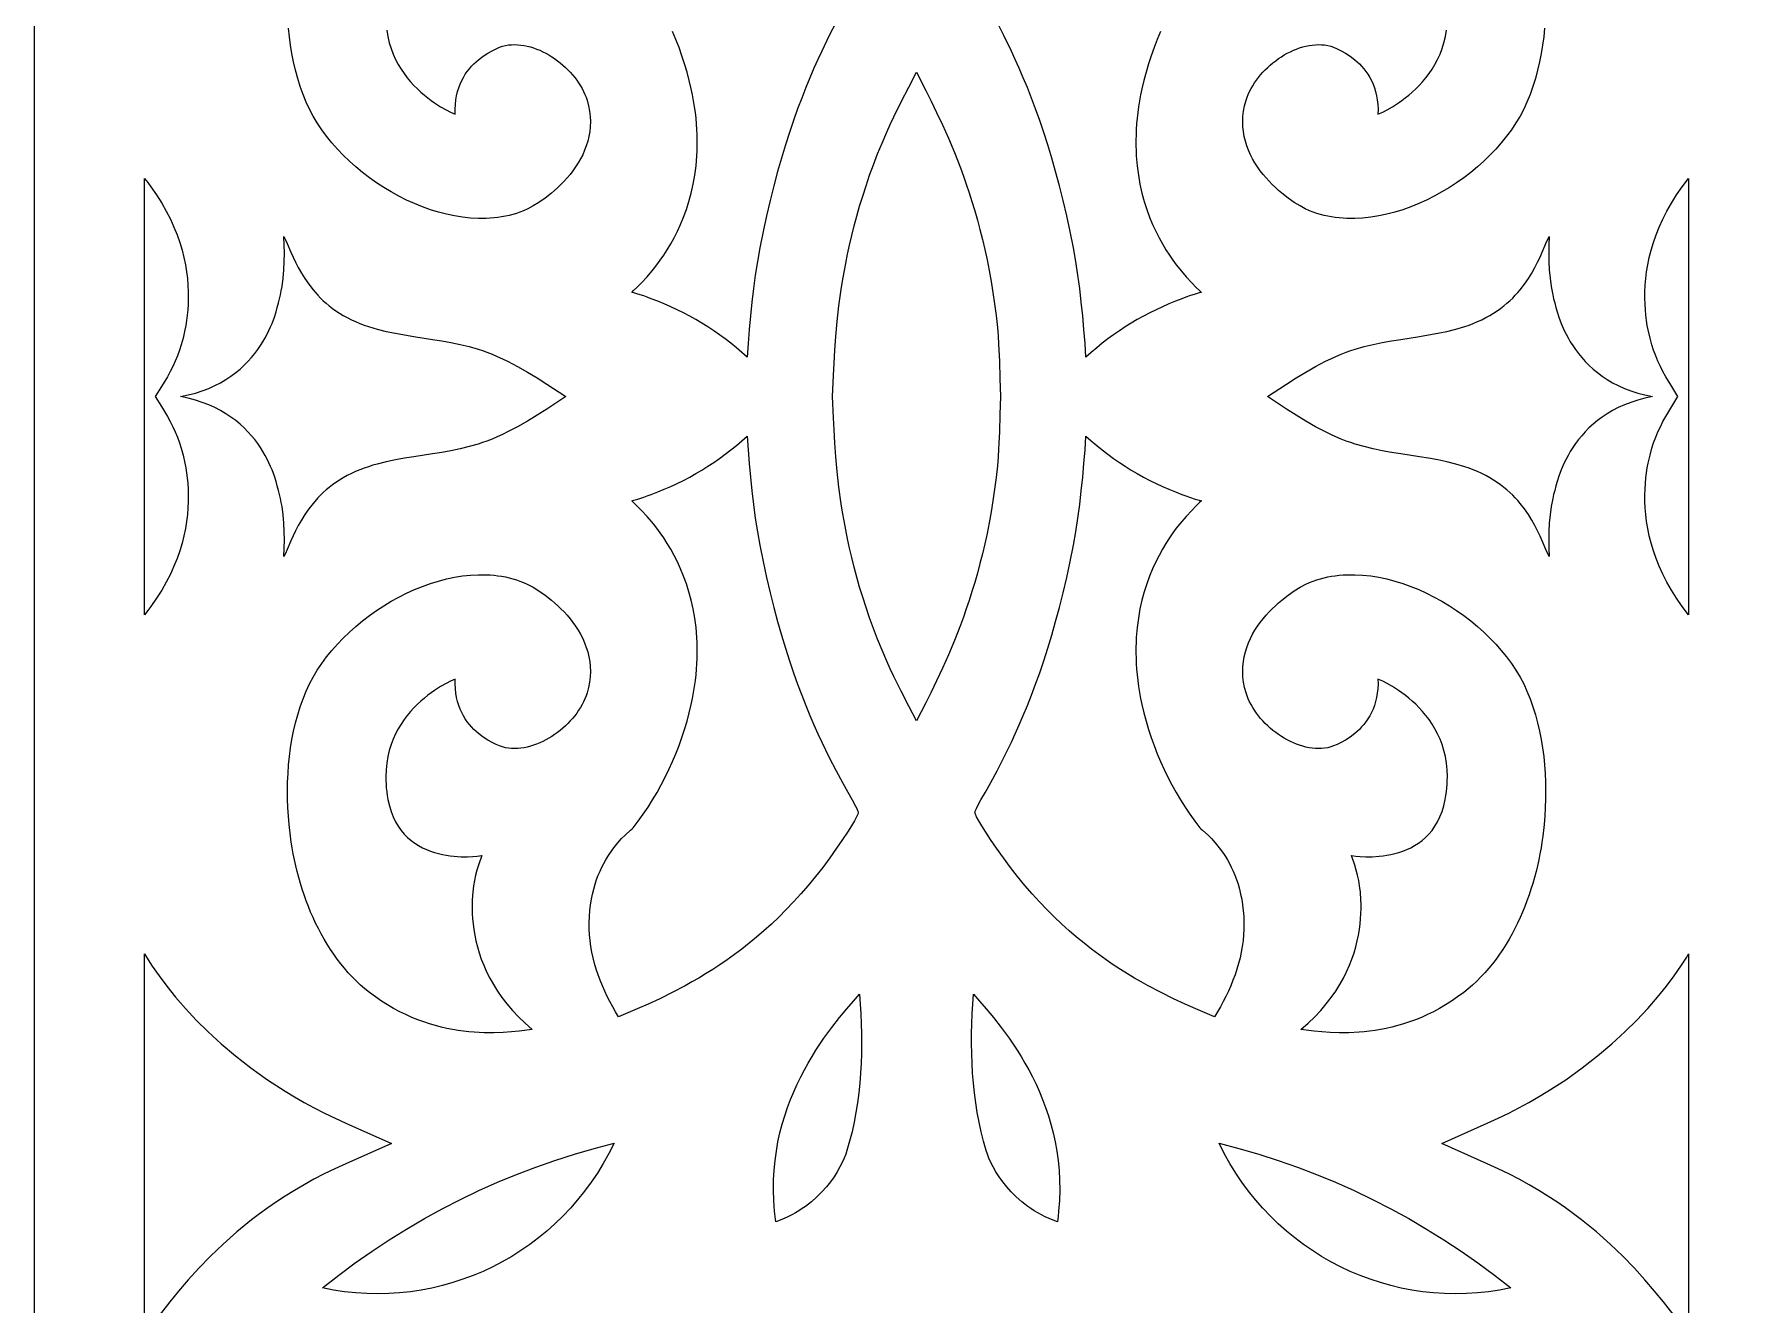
# Model space of a CAD drawing. Extents: x -375 to 375, y -1025 to 1025.
# Drawn here: x -270 to -192.5, y -457.3 to -399.7 of the extents above; entities that cross this region are included whole.
import ezdxf

# ---------------------------------------------------------------- set-up
doc = ezdxf.new("R2010")
doc.units = 0
doc.layers.add('LAYER_1', color=18, linetype='CONTINUOUS')
doc.layers.add('LAYER_2', color=174, linetype='CONTINUOUS')

msp = doc.modelspace()

# ---------------------------------------------------------------- linework, layer by layer
at = {"layer": 'LAYER_1'}
for points in [[(-254.019, -399.505), (-253.97, -399.796), (-253.904, -400.074), (-253.823, -400.339), (-253.728, -400.591), (-253.62, -400.83), (-253.5, -401.058), (-253.371, -401.273), (-253.234, -401.476), (-253.089, -401.667), (-252.939, -401.847), (-252.785, -402.015), (-252.628, -402.172), (-252.47, -402.318), (-252.312, -402.453), (-252.156, -402.578), (-252.002, -402.692), (-251.853, -402.796), (-251.574, -402.974), (-251.329, -403.113), (-251.13, -403.216), (-250.915, -403.315), (-250.918, -403.089), (-250.908, -402.875), (-250.886, -402.67), (-250.852, -402.476), (-250.808, -402.291), (-250.754, -402.116), (-250.692, -401.95), (-250.621, -401.794), (-250.543, -401.646), (-250.458, -401.507), (-250.368, -401.376), (-250.273, -401.254), (-250.174, -401.14), (-250.072, -401.033), (-249.968, -400.934), (-249.862, -400.843), (-249.649, -400.681), (-249.44, -400.546), (-249.241, -400.435), (-249.059, -400.348), (-248.901, -400.283), (-248.774, -400.237), (-248.635, -400.197), (-248.498, -400.175), (-248.359, -400.163), (-248.219, -400.16), (-248.078, -400.165), (-247.935, -400.179), (-247.793, -400.2), (-247.65, -400.229), (-247.507, -400.266), (-247.365, -400.31), (-247.223, -400.361), (-247.082, -400.419), (-246.943, -400.483), (-246.806, -400.553), (-246.671, -400.629), (-246.537, -400.711), (-246.407, -400.797), (-246.28, -400.889), (-246.155, -400.986), (-246.035, -401.087), (-245.918, -401.192), (-245.806, -401.302), (-245.698, -401.414), (-245.595, -401.531), (-245.497, -401.65), (-245.405, -401.772), (-245.318, -401.897), (-245.238, -402.024), (-245.164, -402.153), (-245.096, -402.283), (-245.036, -402.415), (-244.983, -402.549), (-244.938, -402.683), (-244.872, -402.932), (-244.825, -403.176), (-244.797, -403.416), (-244.787, -403.651), (-244.794, -403.881), (-244.817, -404.106), (-244.854, -404.326), (-244.906, -404.54), (-244.971, -404.749), (-245.047, -404.952), (-245.135, -405.15), (-245.233, -405.341), (-245.34, -405.526), (-245.456, -405.705), (-245.578, -405.878), (-245.707, -406.044), (-245.84, -406.204), (-245.979, -406.356), (-246.12, -406.502), (-246.264, -406.64), (-246.409, -406.772), (-246.554, -406.895), (-246.843, -407.12), (-247.121, -407.314), (-247.381, -407.474), (-247.616, -407.601), (-247.817, -407.693), (-247.978, -407.755), (-248.14, -407.811), (-248.305, -407.86), (-248.472, -407.904), (-248.64, -407.941), (-248.811, -407.973), (-248.982, -407.999), (-249.156, -408.019), (-249.331, -408.034), (-249.507, -408.043), (-249.863, -408.045), (-250.222, -408.027), (-250.584, -407.988), (-250.948, -407.929), (-251.313, -407.852), (-251.678, -407.757), (-252.042, -407.644), (-252.404, -407.514), (-252.763, -407.368), (-253.118, -407.207), (-253.469, -407.031), (-253.814, -406.84), (-254.152, -406.637), (-254.483, -406.421), (-254.805, -406.193), (-255.118, -405.953), (-255.421, -405.703), (-255.712, -405.443), (-255.991, -405.174), (-256.256, -404.896), (-256.508, -404.61), (-256.744, -404.318), (-256.965, -404.018), (-257.169, -403.713), (-257.354, -403.403), (-257.521, -403.089), (-257.668, -402.77), (-257.81, -402.417), (-257.938, -402.058), (-258.052, -401.693), (-258.153, -401.323), (-258.24, -400.948), (-258.315, -400.57), (-258.377, -400.189), (-258.427, -399.805), (-258.466, -399.419)], [(-233.647, -399.147), (-233.96, -399.754), (-234.298, -400.45), (-234.474, -400.831), (-234.654, -401.234), (-234.836, -401.661), (-235.021, -402.11), (-235.207, -402.583), (-235.394, -403.079), (-235.58, -403.599), (-235.765, -404.143), (-235.948, -404.71), (-236.128, -405.302), (-236.305, -405.919), (-236.477, -406.561), (-236.644, -407.227), (-236.805, -407.919), (-236.96, -408.636), (-237.106, -409.378), (-237.215, -409.991), (-237.31, -410.607), (-237.393, -411.224), (-237.466, -411.842), (-237.53, -412.462), (-237.586, -413.083), (-237.635, -413.704), (-237.68, -414.326), (-237.92, -414.111), (-238.166, -413.903), (-238.416, -413.701), (-238.67, -413.505), (-238.929, -413.316), (-239.192, -413.133), (-239.459, -412.957), (-239.731, -412.787), (-240.006, -412.625), (-240.285, -412.469), (-240.568, -412.32), (-240.854, -412.178), (-241.144, -412.043), (-241.437, -411.915), (-241.733, -411.794), (-242.032, -411.681), (-242.206, -411.612), (-242.364, -411.555), (-242.629, -411.47), (-242.815, -411.418), (-242.913, -411.391), (-242.832, -411.314), (-242.681, -411.171), (-242.471, -410.962), (-242.215, -410.687), (-241.927, -410.345), (-241.774, -410.149), (-241.618, -409.937), (-241.46, -409.708), (-241.302, -409.462), (-241.145, -409.199), (-240.991, -408.92), (-240.841, -408.624), (-240.698, -408.311), (-240.562, -407.981), (-240.435, -407.635), (-240.32, -407.271), (-240.216, -406.891), (-240.127, -406.494), (-240.053, -406.08), (-239.997, -405.65), (-239.959, -405.202), (-239.948, -404.972), (-239.941, -404.737), (-239.941, -404.499), (-239.946, -404.256), (-239.957, -404.009), (-239.974, -403.758), (-239.998, -403.502), (-240.027, -403.242), (-240.064, -402.978), (-240.107, -402.71), (-240.158, -402.437), (-240.216, -402.16), (-240.305, -401.783), (-240.405, -401.407), (-240.515, -401.033), (-240.637, -400.662), (-240.768, -400.294), (-240.91, -399.929), (-241.062, -399.568)], [(-218.937, -399.568), (-219.089, -399.929), (-219.231, -400.294), (-219.363, -400.662), (-219.484, -401.033), (-219.595, -401.407), (-219.695, -401.783), (-219.784, -402.16), (-219.842, -402.437), (-219.892, -402.71), (-219.936, -402.978), (-219.972, -403.242), (-220.002, -403.502), (-220.025, -403.758), (-220.042, -404.009), (-220.053, -404.256), (-220.059, -404.499), (-220.058, -404.737), (-220.052, -404.972), (-220.041, -405.202), (-220.003, -405.65), (-219.946, -406.08), (-219.873, -406.494), (-219.783, -406.891), (-219.68, -407.271), (-219.564, -407.635), (-219.437, -407.981), (-219.302, -408.311), (-219.158, -408.624), (-219.008, -408.92), (-218.854, -409.199), (-218.697, -409.462), (-218.539, -409.708), (-218.381, -409.937), (-218.225, -410.149), (-218.073, -410.345), (-217.784, -410.687), (-217.529, -410.962), (-217.319, -411.171), (-217.167, -411.314), (-217.087, -411.391), (-217.184, -411.418), (-217.371, -411.47), (-217.635, -411.555), (-217.794, -411.612), (-217.968, -411.681), (-218.267, -411.794), (-218.563, -411.915), (-218.856, -412.043), (-219.146, -412.178), (-219.432, -412.32), (-219.714, -412.469), (-219.994, -412.625), (-220.269, -412.787), (-220.54, -412.957), (-220.807, -413.133), (-221.071, -413.316), (-221.329, -413.505), (-221.584, -413.701), (-221.834, -413.903), (-222.079, -414.111), (-222.32, -414.326), (-222.364, -413.704), (-222.414, -413.083), (-222.47, -412.462), (-222.534, -411.842), (-222.606, -411.224), (-222.69, -410.607), (-222.785, -409.991), (-222.893, -409.378), (-223.04, -408.636), (-223.194, -407.919), (-223.355, -407.227), (-223.522, -406.561), (-223.695, -405.919), (-223.871, -405.302), (-224.052, -404.71), (-224.235, -404.143), (-224.42, -403.599), (-224.606, -403.079), (-224.792, -402.583), (-224.978, -402.11), (-225.163, -401.661), (-225.346, -401.234), (-225.525, -400.831), (-225.702, -400.45), (-226.039, -399.754), (-226.353, -399.147)], [(-201.534, -399.419), (-201.572, -399.805), (-201.623, -400.189), (-201.685, -400.57), (-201.759, -400.948), (-201.847, -401.323), (-201.947, -401.693), (-202.061, -402.058), (-202.189, -402.417), (-202.331, -402.77), (-202.478, -403.089), (-202.645, -403.403), (-202.831, -403.713), (-203.035, -404.018), (-203.255, -404.318), (-203.492, -404.61), (-203.743, -404.896), (-204.009, -405.174), (-204.288, -405.443), (-204.579, -405.703), (-204.881, -405.953), (-205.194, -406.193), (-205.517, -406.421), (-205.847, -406.637), (-206.186, -406.84), (-206.531, -407.031), (-206.881, -407.207), (-207.237, -407.368), (-207.596, -407.514), (-207.958, -407.644), (-208.322, -407.757), (-208.687, -407.852), (-209.051, -407.929), (-209.415, -407.988), (-209.778, -408.027), (-210.137, -408.045), (-210.493, -408.043), (-210.669, -408.034), (-210.844, -408.019), (-211.017, -407.999), (-211.189, -407.973), (-211.359, -407.941), (-211.528, -407.904), (-211.694, -407.86), (-211.859, -407.811), (-212.022, -407.755), (-212.182, -407.693), (-212.383, -407.601), (-212.618, -407.474), (-212.878, -407.314), (-213.157, -407.12), (-213.445, -406.895), (-213.591, -406.772), (-213.736, -406.64), (-213.879, -406.502), (-214.021, -406.356), (-214.159, -406.204), (-214.293, -406.044), (-214.422, -405.878), (-214.544, -405.705), (-214.659, -405.526), (-214.766, -405.341), (-214.864, -405.15), (-214.952, -404.952), (-215.029, -404.749), (-215.094, -404.54), (-215.145, -404.326), (-215.183, -404.106), (-215.206, -403.881), (-215.213, -403.651), (-215.203, -403.416), (-215.175, -403.176), (-215.128, -402.932), (-215.061, -402.683), (-215.016, -402.549), (-214.963, -402.415), (-214.903, -402.283), (-214.836, -402.153), (-214.762, -402.024), (-214.681, -401.897), (-214.595, -401.772), (-214.503, -401.65), (-214.405, -401.531), (-214.302, -401.414), (-214.194, -401.302), (-214.081, -401.192), (-213.965, -401.087), (-213.844, -400.986), (-213.72, -400.889), (-213.592, -400.797), (-213.462, -400.711), (-213.329, -400.629), (-213.194, -400.553), (-213.056, -400.483), (-212.917, -400.419), (-212.777, -400.361), (-212.635, -400.31), (-212.493, -400.266), (-212.35, -400.229), (-212.207, -400.2), (-212.064, -400.179), (-211.922, -400.165), (-211.78, -400.16), (-211.64, -400.163), (-211.501, -400.175), (-211.364, -400.197), (-211.226, -400.237), (-211.098, -400.283), (-210.94, -400.348), (-210.759, -400.435), (-210.56, -400.546), (-210.351, -400.681), (-210.138, -400.843), (-210.032, -400.934), (-209.927, -401.033), (-209.825, -401.14), (-209.726, -401.254), (-209.631, -401.376), (-209.541, -401.507), (-209.457, -401.646), (-209.379, -401.794), (-209.308, -401.95), (-209.245, -402.116), (-209.191, -402.291), (-209.147, -402.476), (-209.114, -402.67), (-209.092, -402.875), (-209.082, -403.089), (-209.085, -403.315), (-208.87, -403.216), (-208.671, -403.113), (-208.426, -402.974), (-208.146, -402.796), (-207.997, -402.692), (-207.844, -402.578), (-207.687, -402.453), (-207.529, -402.318), (-207.371, -402.172), (-207.214, -402.015), (-207.06, -401.847), (-206.91, -401.667), (-206.766, -401.476), (-206.628, -401.273), (-206.499, -401.058), (-206.38, -400.83), (-206.272, -400.591), (-206.176, -400.339), (-206.095, -400.074), (-206.029, -399.796), (-205.98, -399.505)], [(-265, -458.636), (-265, -441.378), (-264.911, -441.528), (-264.648, -441.936), (-264.341, -442.377), (-263.99, -442.846), (-263.592, -443.339), (-263.146, -443.852), (-262.653, -444.38), (-262.111, -444.918), (-261.518, -445.462), (-260.873, -446.008), (-260.176, -446.551), (-259.426, -447.086), (-258.621, -447.61), (-258.197, -447.865), (-257.76, -448.117), (-257.308, -448.362), (-256.843, -448.602), (-256.362, -448.836), (-255.868, -449.062), (-253.806, -449.981), (-255.868, -450.9), (-256.368, -451.127), (-256.851, -451.361), (-257.318, -451.602), (-257.768, -451.85), (-258.202, -452.103), (-258.62, -452.361), (-259.023, -452.624), (-259.41, -452.891), (-259.783, -453.161), (-260.142, -453.434), (-260.818, -453.983), (-261.44, -454.536), (-262.012, -455.086), (-262.537, -455.629), (-263.018, -456.16), (-263.456, -456.673), (-263.856, -457.163), (-264.551, -458.055)], [(-195.448, -458.055), (-196.143, -457.163), (-196.543, -456.673), (-196.982, -456.16), (-197.462, -455.629), (-197.987, -455.086), (-198.559, -454.536), (-199.182, -453.983), (-199.857, -453.434), (-200.216, -453.161), (-200.589, -452.891), (-200.977, -452.624), (-201.38, -452.361), (-201.798, -452.103), (-202.232, -451.85), (-202.682, -451.602), (-203.148, -451.361), (-203.632, -451.127), (-204.132, -450.9), (-206.194, -449.981), (-204.132, -449.062), (-203.637, -448.836), (-203.157, -448.602), (-202.691, -448.362), (-202.239, -448.117), (-201.802, -447.865), (-201.378, -447.61), (-200.574, -447.086), (-199.823, -446.551), (-199.126, -446.008), (-198.482, -445.462), (-197.889, -444.918), (-197.346, -444.38), (-196.853, -443.852), (-196.408, -443.339), (-196.01, -442.846), (-195.658, -442.377), (-195.351, -441.936), (-195.088, -441.528), (-195, -441.379), (-195, -458.635)]]:
    msp.add_lwpolyline(points, dxfattribs=at)
for points in [[(-230.345, -430.148), (-230.694, -429.476), (-231.035, -428.8), (-231.198, -428.458), (-231.353, -428.113), (-231.566, -427.612), (-231.766, -427.118), (-231.953, -426.631), (-232.127, -426.15), (-232.289, -425.677), (-232.44, -425.21), (-232.58, -424.751), (-232.71, -424.299), (-232.829, -423.855), (-232.939, -423.418), (-233.039, -422.99), (-233.131, -422.569), (-233.214, -422.157), (-233.289, -421.753), (-233.357, -421.358), (-233.418, -420.972), (-233.52, -420.226), (-233.6, -419.517), (-233.661, -418.847), (-233.706, -418.217), (-233.739, -417.627), (-233.764, -417.08), (-233.804, -416.118), (-233.764, -415.156), (-233.739, -414.609), (-233.706, -414.019), (-233.661, -413.389), (-233.6, -412.719), (-233.52, -412.01), (-233.418, -411.264), (-233.357, -410.878), (-233.289, -410.483), (-233.214, -410.079), (-233.131, -409.667), (-233.039, -409.246), (-232.939, -408.818), (-232.829, -408.381), (-232.71, -407.937), (-232.58, -407.485), (-232.44, -407.026), (-232.289, -406.559), (-232.127, -406.086), (-231.953, -405.605), (-231.766, -405.118), (-231.566, -404.624), (-231.353, -404.123), (-231.198, -403.778), (-231.035, -403.436), (-230.694, -402.76), (-230.345, -402.088), (-230, -401.414), (-229.581, -402.242), (-229.343, -402.719), (-229.09, -403.238), (-228.827, -403.801), (-228.558, -404.407), (-228.285, -405.058), (-228.014, -405.753), (-227.88, -406.117), (-227.747, -406.493), (-227.617, -406.881), (-227.489, -407.28), (-227.365, -407.69), (-227.244, -408.112), (-227.127, -408.546), (-227.015, -408.991), (-226.908, -409.449), (-226.806, -409.918), (-226.71, -410.399), (-226.621, -410.893), (-226.539, -411.398), (-226.464, -411.915), (-226.397, -412.445), (-226.338, -412.987), (-226.305, -413.366), (-226.281, -413.746), (-226.247, -414.515), (-226.224, -415.303), (-226.196, -416.118), (-226.224, -416.933), (-226.247, -417.721), (-226.281, -418.49), (-226.305, -418.87), (-226.338, -419.249), (-226.397, -419.791), (-226.464, -420.321), (-226.539, -420.838), (-226.621, -421.343), (-226.71, -421.837), (-226.806, -422.318), (-226.908, -422.787), (-227.015, -423.244), (-227.127, -423.69), (-227.244, -424.124), (-227.365, -424.546), (-227.489, -424.956), (-227.617, -425.355), (-227.747, -425.743), (-227.88, -426.118), (-228.014, -426.483), (-228.285, -427.178), (-228.558, -427.829), (-228.827, -428.435), (-229.09, -428.998), (-229.343, -429.517), (-229.581, -429.994), (-230, -430.822)], [(-264.998, -416.118), (-264.998, -406.231), (-264.851, -406.417), (-264.712, -406.603), (-264.453, -406.974), (-264.22, -407.343), (-264.011, -407.708), (-263.826, -408.071), (-263.664, -408.429), (-263.522, -408.782), (-263.401, -409.131), (-263.299, -409.473), (-263.214, -409.808), (-263.146, -410.137), (-263.094, -410.457), (-263.056, -410.769), (-263.031, -411.073), (-263.018, -411.366), (-263.015, -411.649), (-263.023, -411.921), (-263.039, -412.182), (-263.062, -412.431), (-263.091, -412.666), (-263.126, -412.889), (-263.164, -413.097), (-263.248, -413.469), (-263.334, -413.778), (-263.411, -414.019), (-263.507, -414.275), (-263.606, -414.516), (-263.716, -414.752), (-263.835, -414.985), (-263.962, -415.215), (-264.231, -415.667), (-264.511, -416.118), (-264.231, -416.569), (-263.962, -417.021), (-263.835, -417.251), (-263.716, -417.484), (-263.606, -417.72), (-263.507, -417.961), (-263.411, -418.217), (-263.334, -418.458), (-263.248, -418.766), (-263.164, -419.139), (-263.126, -419.347), (-263.091, -419.57), (-263.062, -419.805), (-263.039, -420.054), (-263.023, -420.315), (-263.015, -420.587), (-263.018, -420.87), (-263.031, -421.163), (-263.056, -421.467), (-263.094, -421.779), (-263.146, -422.099), (-263.214, -422.428), (-263.299, -422.763), (-263.401, -423.105), (-263.522, -423.454), (-263.664, -423.807), (-263.826, -424.165), (-264.011, -424.528), (-264.22, -424.893), (-264.453, -425.262), (-264.712, -425.633), (-264.851, -425.819), (-264.998, -426.005)], [(-195.288, -425.633), (-195.547, -425.262), (-195.78, -424.893), (-195.988, -424.528), (-196.173, -424.165), (-196.336, -423.807), (-196.477, -423.454), (-196.598, -423.105), (-196.701, -422.763), (-196.785, -422.428), (-196.853, -422.099), (-196.906, -421.779), (-196.944, -421.467), (-196.969, -421.163), (-196.982, -420.87), (-196.984, -420.587), (-196.977, -420.315), (-196.961, -420.054), (-196.938, -419.805), (-196.908, -419.57), (-196.874, -419.347), (-196.835, -419.139), (-196.751, -418.766), (-196.666, -418.458), (-196.588, -418.217), (-196.493, -417.961), (-196.393, -417.72), (-196.283, -417.484), (-196.164, -417.251), (-196.038, -417.021), (-195.769, -416.569), (-195.488, -416.118), (-195.769, -415.667), (-196.038, -415.215), (-196.164, -414.985), (-196.283, -414.752), (-196.393, -414.516), (-196.493, -414.275), (-196.588, -414.019), (-196.666, -413.778), (-196.751, -413.469), (-196.835, -413.097), (-196.874, -412.889), (-196.908, -412.666), (-196.938, -412.431), (-196.961, -412.182), (-196.977, -411.921), (-196.984, -411.649), (-196.982, -411.366), (-196.969, -411.073), (-196.944, -410.769), (-196.906, -410.457), (-196.853, -410.137), (-196.785, -409.808), (-196.701, -409.473), (-196.598, -409.131), (-196.477, -408.782), (-196.336, -408.429), (-196.173, -408.071), (-195.988, -407.708), (-195.78, -407.343), (-195.547, -406.974), (-195.288, -406.603), (-195.002, -406.231), (-195.002, -416.118), (-195.002, -426.005)], [(-258.665, -422.996), (-258.659, -422.617), (-258.663, -422.237), (-258.681, -421.858), (-258.715, -421.48), (-258.766, -421.106), (-258.799, -420.92), (-258.837, -420.736), (-258.88, -420.553), (-258.929, -420.371), (-258.981, -420.16), (-259.034, -419.964), (-259.113, -419.72), (-259.219, -419.435), (-259.284, -419.281), (-259.357, -419.119), (-259.439, -418.952), (-259.531, -418.781), (-259.633, -418.606), (-259.745, -418.428), (-259.868, -418.249), (-260.003, -418.069), (-260.149, -417.89), (-260.308, -417.713), (-260.48, -417.539), (-260.666, -417.369), (-260.865, -417.204), (-261.079, -417.045), (-261.307, -416.893), (-261.551, -416.749), (-261.811, -416.615), (-262.088, -416.49), (-262.381, -416.378), (-262.691, -416.278), (-263.02, -416.191), (-263.366, -416.119), (-263.365, -416.118), (-263.366, -416.117), (-263.02, -416.045), (-262.691, -415.958), (-262.381, -415.858), (-262.088, -415.745), (-261.811, -415.621), (-261.551, -415.487), (-261.307, -415.343), (-261.079, -415.191), (-260.865, -415.032), (-260.666, -414.867), (-260.48, -414.697), (-260.308, -414.523), (-260.149, -414.346), (-260.003, -414.167), (-259.868, -413.987), (-259.745, -413.808), (-259.633, -413.63), (-259.531, -413.455), (-259.439, -413.284), (-259.357, -413.117), (-259.284, -412.955), (-259.219, -412.801), (-259.113, -412.516), (-259.034, -412.272), (-258.981, -412.076), (-258.929, -411.865), (-258.88, -411.683), (-258.837, -411.5), (-258.799, -411.316), (-258.766, -411.13), (-258.715, -410.756), (-258.681, -410.378), (-258.663, -409.999), (-258.659, -409.619), (-258.665, -409.24), (-258.68, -408.862), (-258.608, -409.01), (-258.532, -409.181), (-258.361, -409.577), (-258.152, -410.03), (-258.028, -410.271), (-257.889, -410.519), (-257.733, -410.771), (-257.557, -411.025), (-257.36, -411.277), (-257.14, -411.526), (-257.021, -411.649), (-256.895, -411.769), (-256.763, -411.888), (-256.623, -412.004), (-256.476, -412.117), (-256.322, -412.227), (-256.159, -412.334), (-255.989, -412.436), (-255.805, -412.538), (-255.619, -412.632), (-255.429, -412.719), (-255.237, -412.799), (-255.043, -412.872), (-254.846, -412.94), (-254.647, -413.003), (-254.447, -413.06), (-254.04, -413.162), (-253.628, -413.249), (-253.212, -413.325), (-252.792, -413.394), (-251.949, -413.524), (-251.528, -413.591), (-251.109, -413.666), (-250.693, -413.751), (-250.283, -413.849), (-249.878, -413.965), (-249.678, -414.031), (-249.481, -414.102), (-249.243, -414.196), (-249.007, -414.296), (-248.774, -414.402), (-248.543, -414.514), (-248.088, -414.751), (-247.641, -415.005), (-247.2, -415.272), (-246.765, -415.549), (-245.905, -416.118), (-246.765, -416.687), (-247.2, -416.964), (-247.641, -417.231), (-248.088, -417.485), (-248.543, -417.722), (-248.774, -417.834), (-249.007, -417.94), (-249.243, -418.04), (-249.481, -418.133), (-249.678, -418.205), (-249.878, -418.27), (-250.283, -418.387), (-250.693, -418.485), (-251.109, -418.57), (-251.528, -418.645), (-251.949, -418.712), (-252.792, -418.842), (-253.212, -418.911), (-253.628, -418.987), (-254.04, -419.074), (-254.447, -419.176), (-254.647, -419.233), (-254.846, -419.296), (-255.043, -419.364), (-255.237, -419.437), (-255.429, -419.517), (-255.619, -419.604), (-255.805, -419.698), (-255.989, -419.8), (-256.159, -419.902), (-256.322, -420.009), (-256.476, -420.119), (-256.623, -420.232), (-256.763, -420.348), (-256.895, -420.467), (-257.021, -420.587), (-257.14, -420.709), (-257.36, -420.959), (-257.557, -421.211), (-257.733, -421.465), (-257.889, -421.717), (-258.028, -421.965), (-258.152, -422.206), (-258.361, -422.659), (-258.532, -423.055), (-258.608, -423.226), (-258.68, -423.374)], [(-201.468, -423.055), (-201.639, -422.659), (-201.738, -422.439), (-201.848, -422.206), (-201.971, -421.965), (-202.11, -421.717), (-202.267, -421.465), (-202.442, -421.211), (-202.639, -420.959), (-202.746, -420.833), (-202.859, -420.709), (-202.978, -420.587), (-203.104, -420.467), (-203.237, -420.348), (-203.377, -420.232), (-203.524, -420.119), (-203.678, -420.009), (-203.84, -419.902), (-204.01, -419.8), (-204.194, -419.698), (-204.381, -419.604), (-204.57, -419.517), (-204.762, -419.437), (-204.957, -419.364), (-205.153, -419.296), (-205.553, -419.176), (-205.959, -419.074), (-206.371, -418.987), (-206.788, -418.911), (-207.207, -418.842), (-208.051, -418.712), (-208.472, -418.645), (-208.891, -418.57), (-209.306, -418.485), (-209.717, -418.387), (-210.122, -418.27), (-210.321, -418.205), (-210.519, -418.133), (-210.757, -418.04), (-210.992, -417.94), (-211.225, -417.834), (-211.456, -417.722), (-211.911, -417.485), (-212.358, -417.231), (-212.799, -416.964), (-213.235, -416.687), (-214.094, -416.118), (-213.235, -415.549), (-212.799, -415.272), (-212.358, -415.005), (-211.911, -414.751), (-211.456, -414.514), (-211.225, -414.402), (-210.992, -414.296), (-210.757, -414.196), (-210.519, -414.102), (-210.321, -414.031), (-210.122, -413.965), (-209.717, -413.849), (-209.306, -413.751), (-208.891, -413.666), (-208.472, -413.591), (-208.051, -413.524), (-207.207, -413.394), (-206.788, -413.325), (-206.371, -413.249), (-205.959, -413.162), (-205.553, -413.06), (-205.153, -412.94), (-204.957, -412.872), (-204.762, -412.799), (-204.57, -412.719), (-204.381, -412.632), (-204.194, -412.538), (-204.01, -412.436), (-203.84, -412.334), (-203.678, -412.227), (-203.524, -412.117), (-203.377, -412.004), (-203.237, -411.888), (-203.104, -411.769), (-202.978, -411.649), (-202.859, -411.526), (-202.746, -411.403), (-202.639, -411.277), (-202.442, -411.025), (-202.267, -410.771), (-202.11, -410.519), (-201.971, -410.271), (-201.848, -410.03), (-201.738, -409.797), (-201.639, -409.577), (-201.468, -409.181), (-201.319, -408.862), (-201.334, -409.24), (-201.341, -409.619), (-201.336, -409.999), (-201.318, -410.378), (-201.285, -410.756), (-201.234, -411.13), (-201.163, -411.5), (-201.12, -411.683), (-201.07, -411.865), (-201.019, -412.076), (-200.965, -412.272), (-200.887, -412.516), (-200.781, -412.801), (-200.643, -413.117), (-200.56, -413.284), (-200.469, -413.455), (-200.367, -413.63), (-200.255, -413.808), (-200.131, -413.987), (-199.997, -414.167), (-199.85, -414.346), (-199.691, -414.523), (-199.519, -414.697), (-199.334, -414.867), (-199.134, -415.032), (-198.921, -415.191), (-198.692, -415.343), (-198.448, -415.487), (-198.188, -415.621), (-197.912, -415.745), (-197.619, -415.858), (-197.308, -415.958), (-196.98, -416.045), (-196.633, -416.117), (-196.634, -416.118), (-196.633, -416.119), (-196.98, -416.191), (-197.308, -416.278), (-197.619, -416.378), (-197.912, -416.49), (-198.188, -416.615), (-198.448, -416.749), (-198.692, -416.893), (-198.921, -417.045), (-199.134, -417.204), (-199.334, -417.369), (-199.519, -417.539), (-199.691, -417.713), (-199.85, -417.89), (-199.997, -418.069), (-200.131, -418.249), (-200.255, -418.428), (-200.367, -418.606), (-200.469, -418.781), (-200.56, -418.952), (-200.643, -419.119), (-200.781, -419.435), (-200.887, -419.72), (-200.965, -419.964), (-201.019, -420.16), (-201.07, -420.371), (-201.12, -420.553), (-201.163, -420.736), (-201.234, -421.106), (-201.285, -421.48), (-201.318, -421.858), (-201.336, -422.237), (-201.341, -422.617), (-201.334, -422.996), (-201.319, -423.374)], [(-243.645, -444.01), (-243.775, -443.78), (-243.901, -443.547), (-244.021, -443.309), (-244.135, -443.068), (-244.242, -442.824), (-244.342, -442.577), (-244.435, -442.326), (-244.52, -442.074), (-244.596, -441.819), (-244.662, -441.562), (-244.719, -441.304), (-244.766, -441.044), (-244.801, -440.783), (-244.825, -440.522), (-244.838, -440.26), (-244.839, -439.968), (-244.828, -439.686), (-244.808, -439.416), (-244.777, -439.157), (-244.738, -438.908), (-244.69, -438.669), (-244.634, -438.441), (-244.572, -438.222), (-244.503, -438.014), (-244.429, -437.816), (-244.35, -437.627), (-244.267, -437.448), (-244.181, -437.279), (-244.092, -437.119), (-244.001, -436.968), (-243.908, -436.826), (-243.723, -436.568), (-243.541, -436.345), (-243.369, -436.156), (-243.212, -435.999), (-242.965, -435.778), (-242.887, -435.712), (-242.847, -435.674), (-242.614, -435.366), (-242.389, -435.051), (-242.173, -434.729), (-241.965, -434.4), (-241.766, -434.064), (-241.576, -433.723), (-241.395, -433.376), (-241.224, -433.024), (-241.062, -432.668), (-240.91, -432.307), (-240.768, -431.942), (-240.637, -431.574), (-240.515, -431.203), (-240.405, -430.829), (-240.305, -430.453), (-240.216, -430.076), (-240.158, -429.799), (-240.107, -429.526), (-240.064, -429.258), (-240.027, -428.994), (-239.998, -428.734), (-239.974, -428.478), (-239.957, -428.227), (-239.946, -427.98), (-239.941, -427.737), (-239.941, -427.498), (-239.948, -427.264), (-239.959, -427.034), (-239.997, -426.586), (-240.053, -426.156), (-240.127, -425.742), (-240.216, -425.345), (-240.32, -424.965), (-240.435, -424.601), (-240.562, -424.255), (-240.698, -423.925), (-240.841, -423.612), (-240.991, -423.316), (-241.145, -423.037), (-241.302, -422.774), (-241.46, -422.528), (-241.618, -422.299), (-241.774, -422.087), (-241.927, -421.891), (-242.215, -421.549), (-242.471, -421.274), (-242.681, -421.065), (-242.832, -420.922), (-242.913, -420.845), (-242.815, -420.818), (-242.629, -420.766), (-242.364, -420.681), (-242.206, -420.624), (-242.032, -420.555), (-241.733, -420.442), (-241.437, -420.321), (-241.144, -420.193), (-240.854, -420.058), (-240.568, -419.916), (-240.285, -419.767), (-240.006, -419.611), (-239.731, -419.449), (-239.459, -419.279), (-239.192, -419.103), (-238.929, -418.92), (-238.67, -418.731), (-238.416, -418.535), (-238.166, -418.333), (-237.92, -418.125), (-237.68, -417.91), (-237.635, -418.531), (-237.586, -419.153), (-237.53, -419.774), (-237.466, -420.394), (-237.393, -421.012), (-237.31, -421.629), (-237.215, -422.245), (-237.106, -422.858), (-236.96, -423.6), (-236.805, -424.317), (-236.644, -425.009), (-236.477, -425.675), (-236.305, -426.317), (-236.128, -426.933), (-235.948, -427.526), (-235.765, -428.093), (-235.58, -428.637), (-235.394, -429.157), (-235.207, -429.653), (-235.021, -430.126), (-234.836, -430.575), (-234.654, -431.002), (-234.474, -431.405), (-234.298, -431.786), (-233.96, -432.482), (-233.647, -433.089), (-233.365, -433.611), (-233.12, -434.049), (-232.919, -434.404), (-232.768, -434.679), (-232.714, -434.787), (-232.675, -434.875), (-232.651, -434.944), (-232.644, -434.994), (-232.664, -435.054), (-232.722, -435.172), (-232.819, -435.348), (-232.956, -435.579), (-233.135, -435.864), (-233.357, -436.202), (-233.623, -436.592), (-233.934, -437.031), (-234.255, -437.465), (-234.58, -437.881), (-234.909, -438.28), (-235.24, -438.662), (-235.573, -439.028), (-235.908, -439.377), (-236.245, -439.711), (-236.582, -440.03), (-236.92, -440.334), (-237.257, -440.623), (-237.593, -440.899), (-237.928, -441.162), (-238.26, -441.411), (-238.591, -441.647), (-238.918, -441.872), (-239.242, -442.085), (-239.562, -442.286), (-239.877, -442.476), (-240.187, -442.656), (-240.491, -442.826), (-241.081, -443.138), (-241.642, -443.414), (-242.17, -443.658), (-242.66, -443.874), (-243.51, -444.234)], [(-217.34, -443.874), (-217.83, -443.658), (-218.358, -443.414), (-218.918, -443.138), (-219.508, -442.826), (-219.812, -442.656), (-220.123, -442.476), (-220.438, -442.286), (-220.758, -442.085), (-221.081, -441.872), (-221.409, -441.647), (-221.739, -441.411), (-222.072, -441.162), (-222.407, -440.899), (-222.743, -440.623), (-223.08, -440.334), (-223.417, -440.03), (-223.755, -439.711), (-224.091, -439.377), (-224.426, -439.028), (-224.76, -438.662), (-225.091, -438.28), (-225.419, -437.881), (-225.744, -437.465), (-226.065, -437.031), (-226.376, -436.592), (-226.642, -436.202), (-226.864, -435.864), (-227.043, -435.579), (-227.181, -435.348), (-227.277, -435.172), (-227.335, -435.054), (-227.355, -434.994), (-227.348, -434.944), (-227.325, -434.875), (-227.285, -434.787), (-227.231, -434.679), (-227.081, -434.404), (-226.88, -434.049), (-226.635, -433.611), (-226.353, -433.089), (-226.039, -432.482), (-225.702, -431.786), (-225.525, -431.405), (-225.346, -431.002), (-225.163, -430.575), (-224.978, -430.126), (-224.792, -429.653), (-224.606, -429.157), (-224.42, -428.637), (-224.235, -428.093), (-224.052, -427.526), (-223.871, -426.933), (-223.695, -426.317), (-223.522, -425.675), (-223.355, -425.009), (-223.194, -424.317), (-223.04, -423.6), (-222.893, -422.858), (-222.785, -422.245), (-222.69, -421.629), (-222.606, -421.012), (-222.534, -420.394), (-222.47, -419.774), (-222.414, -419.153), (-222.364, -418.531), (-222.32, -417.91), (-222.079, -418.125), (-221.834, -418.333), (-221.584, -418.535), (-221.329, -418.731), (-221.071, -418.92), (-220.807, -419.103), (-220.54, -419.279), (-220.269, -419.449), (-219.994, -419.611), (-219.714, -419.767), (-219.432, -419.916), (-219.146, -420.058), (-218.856, -420.193), (-218.563, -420.321), (-218.267, -420.442), (-217.968, -420.555), (-217.794, -420.624), (-217.635, -420.681), (-217.371, -420.766), (-217.184, -420.818), (-217.087, -420.845), (-217.167, -420.922), (-217.319, -421.065), (-217.529, -421.274), (-217.784, -421.549), (-218.073, -421.891), (-218.225, -422.087), (-218.381, -422.299), (-218.539, -422.528), (-218.697, -422.774), (-218.854, -423.037), (-219.008, -423.316), (-219.158, -423.612), (-219.302, -423.925), (-219.437, -424.255), (-219.564, -424.601), (-219.68, -424.965), (-219.783, -425.345), (-219.873, -425.742), (-219.946, -426.156), (-220.003, -426.586), (-220.041, -427.034), (-220.052, -427.264), (-220.058, -427.498), (-220.059, -427.737), (-220.053, -427.98), (-220.042, -428.227), (-220.025, -428.478), (-220.002, -428.734), (-219.972, -428.994), (-219.936, -429.258), (-219.892, -429.526), (-219.842, -429.799), (-219.784, -430.076), (-219.695, -430.453), (-219.595, -430.829), (-219.484, -431.203), (-219.363, -431.574), (-219.231, -431.942), (-219.089, -432.307), (-218.937, -432.668), (-218.776, -433.024), (-218.604, -433.376), (-218.423, -433.723), (-218.233, -434.064), (-218.034, -434.4), (-217.827, -434.729), (-217.61, -435.051), (-217.385, -435.366), (-217.152, -435.674), (-217.112, -435.712), (-217.034, -435.778), (-216.788, -435.999), (-216.63, -436.156), (-216.458, -436.345), (-216.277, -436.568), (-216.091, -436.826), (-215.999, -436.968), (-215.908, -437.119), (-215.819, -437.279), (-215.733, -437.448), (-215.649, -437.627), (-215.57, -437.816), (-215.496, -438.014), (-215.428, -438.222), (-215.365, -438.441), (-215.31, -438.669), (-215.262, -438.908), (-215.222, -439.157), (-215.192, -439.416), (-215.171, -439.686), (-215.161, -439.968), (-215.162, -440.26), (-215.174, -440.522), (-215.198, -440.783), (-215.234, -441.044), (-215.28, -441.304), (-215.337, -441.562), (-215.404, -441.819), (-215.48, -442.074), (-215.564, -442.326), (-215.657, -442.577), (-215.758, -442.824), (-215.865, -443.068), (-215.979, -443.309), (-216.099, -443.547), (-216.224, -443.78), (-216.354, -444.01), (-216.489, -444.234)], [(-249.595, -444.955), (-250.055, -444.932), (-250.293, -444.912), (-250.536, -444.885), (-250.784, -444.851), (-251.036, -444.809), (-251.291, -444.759), (-251.55, -444.7), (-251.812, -444.632), (-252.077, -444.555), (-252.344, -444.467), (-252.614, -444.368), (-252.885, -444.259), (-253.157, -444.137), (-253.431, -444.003), (-253.705, -443.856), (-253.979, -443.697), (-254.254, -443.523), (-254.528, -443.335), (-254.801, -443.132), (-255.006, -442.968), (-255.204, -442.796), (-255.396, -442.617), (-255.582, -442.43), (-255.763, -442.237), (-255.937, -442.037), (-256.105, -441.83), (-256.268, -441.618), (-256.424, -441.4), (-256.575, -441.176), (-256.72, -440.947), (-256.859, -440.714), (-256.992, -440.476), (-257.119, -440.234), (-257.241, -439.988), (-257.357, -439.739), (-257.467, -439.486), (-257.571, -439.23), (-257.67, -438.972), (-257.763, -438.712), (-257.851, -438.449), (-257.933, -438.185), (-258.009, -437.919), (-258.08, -437.652), (-258.145, -437.385), (-258.205, -437.117), (-258.259, -436.849), (-258.307, -436.581), (-258.351, -436.313), (-258.388, -436.046), (-258.448, -435.516), (-258.478, -435.135), (-258.501, -434.751), (-258.513, -434.366), (-258.517, -433.979), (-258.51, -433.591), (-258.493, -433.204), (-258.466, -432.817), (-258.427, -432.431), (-258.377, -432.047), (-258.315, -431.666), (-258.24, -431.288), (-258.153, -430.913), (-258.052, -430.543), (-257.938, -430.178), (-257.81, -429.819), (-257.668, -429.466), (-257.521, -429.147), (-257.354, -428.833), (-257.169, -428.523), (-256.965, -428.218), (-256.744, -427.918), (-256.508, -427.626), (-256.256, -427.34), (-255.991, -427.062), (-255.712, -426.793), (-255.421, -426.533), (-255.118, -426.283), (-254.805, -426.043), (-254.483, -425.815), (-254.152, -425.599), (-253.814, -425.396), (-253.469, -425.205), (-253.118, -425.029), (-252.763, -424.868), (-252.404, -424.722), (-252.042, -424.592), (-251.678, -424.479), (-251.313, -424.384), (-250.948, -424.307), (-250.584, -424.248), (-250.222, -424.209), (-249.863, -424.191), (-249.507, -424.193), (-249.331, -424.202), (-249.156, -424.217), (-248.982, -424.237), (-248.811, -424.263), (-248.64, -424.295), (-248.472, -424.332), (-248.305, -424.376), (-248.14, -424.425), (-247.978, -424.481), (-247.817, -424.543), (-247.616, -424.635), (-247.381, -424.762), (-247.121, -424.922), (-246.843, -425.116), (-246.554, -425.341), (-246.409, -425.464), (-246.264, -425.596), (-246.12, -425.734), (-245.979, -425.88), (-245.84, -426.032), (-245.707, -426.192), (-245.578, -426.358), (-245.456, -426.531), (-245.34, -426.71), (-245.233, -426.895), (-245.135, -427.086), (-245.047, -427.284), (-244.971, -427.487), (-244.906, -427.696), (-244.854, -427.91), (-244.817, -428.13), (-244.794, -428.355), (-244.787, -428.585), (-244.797, -428.82), (-244.825, -429.06), (-244.872, -429.304), (-244.938, -429.553), (-244.983, -429.687), (-245.036, -429.82), (-245.096, -429.953), (-245.164, -430.083), (-245.238, -430.212), (-245.318, -430.339), (-245.405, -430.464), (-245.497, -430.586), (-245.595, -430.705), (-245.698, -430.822), (-245.806, -430.934), (-245.918, -431.044), (-246.035, -431.149), (-246.155, -431.25), (-246.28, -431.347), (-246.407, -431.438), (-246.537, -431.525), (-246.671, -431.607), (-246.806, -431.683), (-246.943, -431.753), (-247.082, -431.817), (-247.223, -431.875), (-247.365, -431.926), (-247.507, -431.97), (-247.65, -432.007), (-247.793, -432.036), (-247.935, -432.057), (-248.078, -432.071), (-248.219, -432.076), (-248.359, -432.073), (-248.498, -432.06), (-248.635, -432.039), (-248.774, -431.999), (-248.901, -431.953), (-249.059, -431.888), (-249.241, -431.801), (-249.44, -431.69), (-249.649, -431.555), (-249.862, -431.393), (-249.968, -431.302), (-250.072, -431.203), (-250.174, -431.096), (-250.273, -430.982), (-250.368, -430.86), (-250.458, -430.729), (-250.543, -430.59), (-250.621, -430.442), (-250.692, -430.286), (-250.754, -430.12), (-250.808, -429.945), (-250.852, -429.76), (-250.886, -429.566), (-250.908, -429.361), (-250.918, -429.147), (-250.915, -428.921), (-251.13, -429.02), (-251.329, -429.123), (-251.574, -429.262), (-251.853, -429.44), (-252.002, -429.544), (-252.156, -429.658), (-252.312, -429.783), (-252.47, -429.918), (-252.628, -430.064), (-252.785, -430.221), (-252.939, -430.389), (-253.089, -430.569), (-253.234, -430.76), (-253.371, -430.963), (-253.5, -431.178), (-253.62, -431.406), (-253.728, -431.645), (-253.823, -431.897), (-253.904, -432.162), (-253.97, -432.44), (-254.019, -432.731), (-254.05, -433.035), (-254.061, -433.353), (-254.059, -433.517), (-254.051, -433.684), (-254.038, -433.855), (-254.018, -434.029), (-253.993, -434.207), (-253.962, -434.389), (-253.898, -434.67), (-253.819, -434.931), (-253.725, -435.172), (-253.617, -435.393), (-253.497, -435.597), (-253.365, -435.782), (-253.223, -435.951), (-253.073, -436.103), (-252.914, -436.241), (-252.748, -436.363), (-252.577, -436.472), (-252.402, -436.568), (-252.223, -436.651), (-252.042, -436.723), (-251.86, -436.784), (-251.678, -436.835), (-251.497, -436.877), (-251.319, -436.911), (-251.144, -436.937), (-250.974, -436.955), (-250.652, -436.976), (-250.363, -436.978), (-250.115, -436.967), (-249.918, -436.951), (-249.713, -436.924), (-249.86, -437.366), (-249.931, -437.588), (-249.991, -437.813), (-250.045, -438.059), (-250.083, -438.29), (-250.119, -438.585), (-250.144, -438.937), (-250.15, -439.132), (-250.151, -439.339), (-250.144, -439.558), (-250.13, -439.787), (-250.108, -440.026), (-250.075, -440.273), (-250.032, -440.529), (-249.978, -440.792), (-249.91, -441.061), (-249.829, -441.336), (-249.733, -441.616), (-249.622, -441.901), (-249.494, -442.189), (-249.348, -442.479), (-249.184, -442.771), (-249, -443.065), (-248.795, -443.359), (-248.568, -443.652), (-248.319, -443.944), (-248.046, -444.234), (-247.749, -444.521), (-247.426, -444.805), (-248.017, -444.882), (-248.366, -444.917), (-248.748, -444.943), (-249.158, -444.957)], [(-211.252, -444.943), (-211.633, -444.917), (-211.982, -444.882), (-212.574, -444.805), (-212.25, -444.521), (-211.953, -444.234), (-211.68, -443.944), (-211.431, -443.652), (-211.205, -443.359), (-211, -443.065), (-210.816, -442.771), (-210.651, -442.479), (-210.506, -442.189), (-210.378, -441.901), (-210.266, -441.616), (-210.17, -441.336), (-210.089, -441.061), (-210.022, -440.792), (-209.967, -440.529), (-209.924, -440.273), (-209.892, -440.026), (-209.869, -439.787), (-209.855, -439.558), (-209.849, -439.339), (-209.849, -439.132), (-209.855, -438.937), (-209.88, -438.585), (-209.916, -438.29), (-209.955, -438.059), (-210.008, -437.813), (-210.069, -437.588), (-210.139, -437.366), (-210.286, -436.924), (-210.081, -436.951), (-209.884, -436.967), (-209.637, -436.978), (-209.347, -436.976), (-209.026, -436.955), (-208.856, -436.937), (-208.681, -436.911), (-208.502, -436.877), (-208.322, -436.835), (-208.14, -436.784), (-207.958, -436.723), (-207.777, -436.651), (-207.598, -436.568), (-207.422, -436.472), (-207.251, -436.363), (-207.086, -436.241), (-206.927, -436.103), (-206.776, -435.951), (-206.634, -435.782), (-206.503, -435.597), (-206.383, -435.393), (-206.275, -435.172), (-206.181, -434.931), (-206.101, -434.67), (-206.038, -434.389), (-206.006, -434.207), (-205.981, -434.029), (-205.962, -433.855), (-205.949, -433.684), (-205.941, -433.517), (-205.938, -433.353), (-205.949, -433.035), (-205.98, -432.731), (-206.029, -432.44), (-206.095, -432.162), (-206.176, -431.897), (-206.272, -431.645), (-206.38, -431.406), (-206.499, -431.178), (-206.628, -430.963), (-206.766, -430.76), (-206.91, -430.569), (-207.06, -430.389), (-207.214, -430.221), (-207.371, -430.064), (-207.529, -429.918), (-207.687, -429.783), (-207.844, -429.658), (-207.997, -429.544), (-208.146, -429.44), (-208.426, -429.262), (-208.671, -429.123), (-208.87, -429.02), (-209.085, -428.921), (-209.082, -429.147), (-209.092, -429.361), (-209.114, -429.566), (-209.147, -429.76), (-209.191, -429.945), (-209.245, -430.12), (-209.308, -430.286), (-209.379, -430.442), (-209.457, -430.59), (-209.541, -430.729), (-209.631, -430.86), (-209.726, -430.982), (-209.825, -431.096), (-209.927, -431.203), (-210.032, -431.302), (-210.138, -431.393), (-210.351, -431.555), (-210.56, -431.69), (-210.759, -431.801), (-210.94, -431.888), (-211.098, -431.953), (-211.226, -431.999), (-211.364, -432.039), (-211.501, -432.06), (-211.64, -432.073), (-211.78, -432.076), (-211.922, -432.071), (-212.064, -432.057), (-212.207, -432.036), (-212.35, -432.007), (-212.493, -431.97), (-212.635, -431.926), (-212.777, -431.875), (-212.917, -431.817), (-213.056, -431.753), (-213.194, -431.683), (-213.329, -431.607), (-213.462, -431.525), (-213.592, -431.438), (-213.72, -431.347), (-213.844, -431.25), (-213.965, -431.149), (-214.081, -431.044), (-214.194, -430.934), (-214.302, -430.822), (-214.405, -430.705), (-214.503, -430.586), (-214.595, -430.464), (-214.681, -430.339), (-214.762, -430.212), (-214.836, -430.083), (-214.903, -429.953), (-214.963, -429.82), (-215.016, -429.687), (-215.061, -429.553), (-215.128, -429.304), (-215.175, -429.06), (-215.203, -428.82), (-215.213, -428.585), (-215.206, -428.355), (-215.183, -428.13), (-215.145, -427.91), (-215.094, -427.696), (-215.029, -427.487), (-214.952, -427.284), (-214.864, -427.086), (-214.766, -426.895), (-214.659, -426.71), (-214.544, -426.531), (-214.422, -426.358), (-214.293, -426.192), (-214.159, -426.032), (-214.021, -425.88), (-213.879, -425.734), (-213.736, -425.596), (-213.591, -425.464), (-213.445, -425.341), (-213.157, -425.116), (-212.878, -424.922), (-212.618, -424.762), (-212.383, -424.635), (-212.182, -424.543), (-212.022, -424.481), (-211.859, -424.425), (-211.694, -424.376), (-211.528, -424.332), (-211.359, -424.295), (-211.189, -424.263), (-211.017, -424.237), (-210.844, -424.217), (-210.669, -424.202), (-210.493, -424.193), (-210.137, -424.191), (-209.778, -424.209), (-209.415, -424.248), (-209.051, -424.307), (-208.687, -424.384), (-208.322, -424.479), (-207.958, -424.592), (-207.596, -424.722), (-207.237, -424.868), (-206.881, -425.029), (-206.531, -425.205), (-206.186, -425.396), (-205.847, -425.599), (-205.517, -425.815), (-205.194, -426.043), (-204.881, -426.283), (-204.579, -426.533), (-204.288, -426.793), (-204.009, -427.062), (-203.743, -427.34), (-203.492, -427.626), (-203.255, -427.918), (-203.035, -428.218), (-202.831, -428.523), (-202.645, -428.833), (-202.478, -429.147), (-202.331, -429.466), (-202.189, -429.819), (-202.061, -430.178), (-201.947, -430.543), (-201.847, -430.913), (-201.759, -431.288), (-201.685, -431.666), (-201.623, -432.047), (-201.572, -432.431), (-201.534, -432.817), (-201.506, -433.204), (-201.489, -433.591), (-201.483, -433.979), (-201.486, -434.366), (-201.499, -434.751), (-201.521, -435.135), (-201.552, -435.516), (-201.611, -436.046), (-201.649, -436.313), (-201.692, -436.581), (-201.741, -436.849), (-201.795, -437.117), (-201.855, -437.385), (-201.92, -437.652), (-201.991, -437.919), (-202.067, -438.185), (-202.149, -438.449), (-202.236, -438.712), (-202.329, -438.972), (-202.428, -439.23), (-202.533, -439.486), (-202.643, -439.739), (-202.759, -439.988), (-202.88, -440.234), (-203.008, -440.476), (-203.141, -440.714), (-203.28, -440.947), (-203.425, -441.176), (-203.575, -441.4), (-203.732, -441.618), (-203.894, -441.83), (-204.063, -442.037), (-204.237, -442.237), (-204.417, -442.43), (-204.603, -442.617), (-204.796, -442.796), (-204.994, -442.968), (-205.198, -443.132), (-205.472, -443.335), (-205.746, -443.523), (-206.02, -443.697), (-206.295, -443.856), (-206.569, -444.003), (-206.842, -444.137), (-207.115, -444.259), (-207.386, -444.368), (-207.655, -444.467), (-207.922, -444.555), (-208.187, -444.632), (-208.449, -444.7), (-208.708, -444.759), (-208.964, -444.809), (-209.216, -444.851), (-209.463, -444.885), (-209.706, -444.912), (-209.944, -444.932), (-210.405, -444.955), (-210.842, -444.957)], [(-236.411, -453.282), (-236.437, -453.039), (-236.472, -452.56), (-236.487, -452.091), (-236.481, -451.633), (-236.457, -451.185), (-236.415, -450.748), (-236.356, -450.32), (-236.282, -449.904), (-236.193, -449.498), (-236.09, -449.103), (-235.976, -448.718), (-235.85, -448.344), (-235.713, -447.981), (-235.568, -447.629), (-235.414, -447.288), (-235.253, -446.958), (-235.087, -446.638), (-234.915, -446.33), (-234.739, -446.033), (-234.561, -445.748), (-234.381, -445.473), (-234.2, -445.21), (-234.019, -444.958), (-233.84, -444.718), (-233.49, -444.272), (-233.158, -443.872), (-232.854, -443.519), (-232.585, -443.214), (-232.551, -443.658), (-232.525, -444.104), (-232.506, -444.551), (-232.495, -444.999), (-232.492, -445.448), (-232.499, -445.897), (-232.514, -446.346), (-232.54, -446.794), (-232.576, -447.241), (-232.622, -447.686), (-232.68, -448.13), (-232.75, -448.57), (-232.832, -449.009), (-232.927, -449.443), (-233.035, -449.874), (-233.157, -450.301), (-233.21, -450.462), (-233.281, -450.642), (-233.368, -450.836), (-233.473, -451.043), (-233.597, -451.26), (-233.739, -451.484), (-233.902, -451.713), (-234.086, -451.944), (-234.29, -452.173), (-234.517, -452.399), (-234.767, -452.619), (-234.9, -452.726), (-235.04, -452.83), (-235.185, -452.931), (-235.337, -453.029), (-235.495, -453.123), (-235.659, -453.213), (-235.829, -453.299), (-236.006, -453.38), (-236.19, -453.457), (-236.38, -453.528)], [(-223.81, -453.457), (-223.993, -453.38), (-224.17, -453.299), (-224.341, -453.213), (-224.505, -453.123), (-224.663, -453.029), (-224.814, -452.931), (-224.96, -452.83), (-225.099, -452.726), (-225.233, -452.619), (-225.482, -452.399), (-225.709, -452.173), (-225.914, -451.944), (-226.097, -451.713), (-226.26, -451.484), (-226.403, -451.26), (-226.527, -451.043), (-226.632, -450.836), (-226.719, -450.642), (-226.789, -450.462), (-226.843, -450.301), (-226.965, -449.874), (-227.073, -449.443), (-227.167, -449.009), (-227.249, -448.57), (-227.319, -448.13), (-227.377, -447.686), (-227.424, -447.241), (-227.46, -446.794), (-227.485, -446.346), (-227.501, -445.897), (-227.507, -445.448), (-227.505, -444.999), (-227.494, -444.551), (-227.475, -444.104), (-227.448, -443.658), (-227.415, -443.214), (-227.146, -443.519), (-226.841, -443.872), (-226.51, -444.272), (-226.16, -444.718), (-225.981, -444.958), (-225.8, -445.21), (-225.619, -445.473), (-225.439, -445.748), (-225.26, -446.033), (-225.085, -446.33), (-224.913, -446.638), (-224.746, -446.958), (-224.585, -447.288), (-224.432, -447.629), (-224.286, -447.981), (-224.15, -448.344), (-224.024, -448.718), (-223.909, -449.103), (-223.807, -449.498), (-223.718, -449.904), (-223.644, -450.32), (-223.585, -450.748), (-223.543, -451.185), (-223.518, -451.633), (-223.513, -452.091), (-223.527, -452.56), (-223.562, -453.039), (-223.588, -453.282), (-223.619, -453.528)], [(-254.924, -456.783), (-255.425, -456.751), (-255.928, -456.697), (-256.431, -456.621), (-256.934, -456.523), (-256.197, -455.947), (-255.447, -455.391), (-254.683, -454.857), (-253.906, -454.345), (-253.116, -453.855), (-252.313, -453.386), (-251.499, -452.94), (-250.674, -452.517), (-249.837, -452.116), (-248.991, -451.738), (-248.134, -451.384), (-247.267, -451.053), (-246.392, -450.746), (-245.508, -450.462), (-244.615, -450.203), (-243.715, -449.968), (-243.949, -450.432), (-244.2, -450.881), (-244.468, -451.317), (-244.752, -451.739), (-245.052, -452.145), (-245.366, -452.537), (-245.695, -452.913), (-246.038, -453.274), (-246.395, -453.619), (-246.764, -453.948), (-247.145, -454.261), (-247.537, -454.556), (-247.941, -454.835), (-248.355, -455.097), (-248.779, -455.341), (-249.212, -455.567), (-249.654, -455.775), (-250.104, -455.964), (-250.562, -456.135), (-251.027, -456.287), (-251.498, -456.419), (-251.974, -456.532), (-252.456, -456.625), (-252.943, -456.698), (-253.433, -456.751), (-253.928, -456.783), (-254.425, -456.794)], [(-206.072, -456.783), (-206.566, -456.751), (-207.057, -456.698), (-207.543, -456.625), (-208.025, -456.532), (-208.502, -456.419), (-208.973, -456.287), (-209.437, -456.135), (-209.895, -455.964), (-210.345, -455.775), (-210.787, -455.567), (-211.22, -455.341), (-211.644, -455.097), (-212.058, -454.835), (-212.462, -454.556), (-212.855, -454.261), (-213.236, -453.948), (-213.605, -453.619), (-213.961, -453.274), (-214.304, -452.913), (-214.633, -452.537), (-214.948, -452.145), (-215.248, -451.739), (-215.532, -451.317), (-215.799, -450.881), (-216.05, -450.432), (-216.284, -449.968), (-215.384, -450.203), (-214.492, -450.462), (-213.608, -450.746), (-212.732, -451.053), (-211.866, -451.384), (-211.009, -451.738), (-210.162, -452.116), (-209.326, -452.517), (-208.5, -452.94), (-207.686, -453.386), (-206.884, -453.855), (-206.094, -454.345), (-205.317, -454.857), (-204.552, -455.391), (-203.802, -455.947), (-203.066, -456.523), (-203.569, -456.621), (-204.072, -456.697), (-204.574, -456.751), (-205.075, -456.783), (-205.575, -456.794)]]:
    msp.add_lwpolyline(points, close=True, dxfattribs=at)
at = {"layer": 'LAYER_2'}
msp.add_lwpolyline([(-270, 940), (-270, -940), (270, -940), (270, 940)], close=True, dxfattribs=at)

doc.saveas('drawing.dxf')
